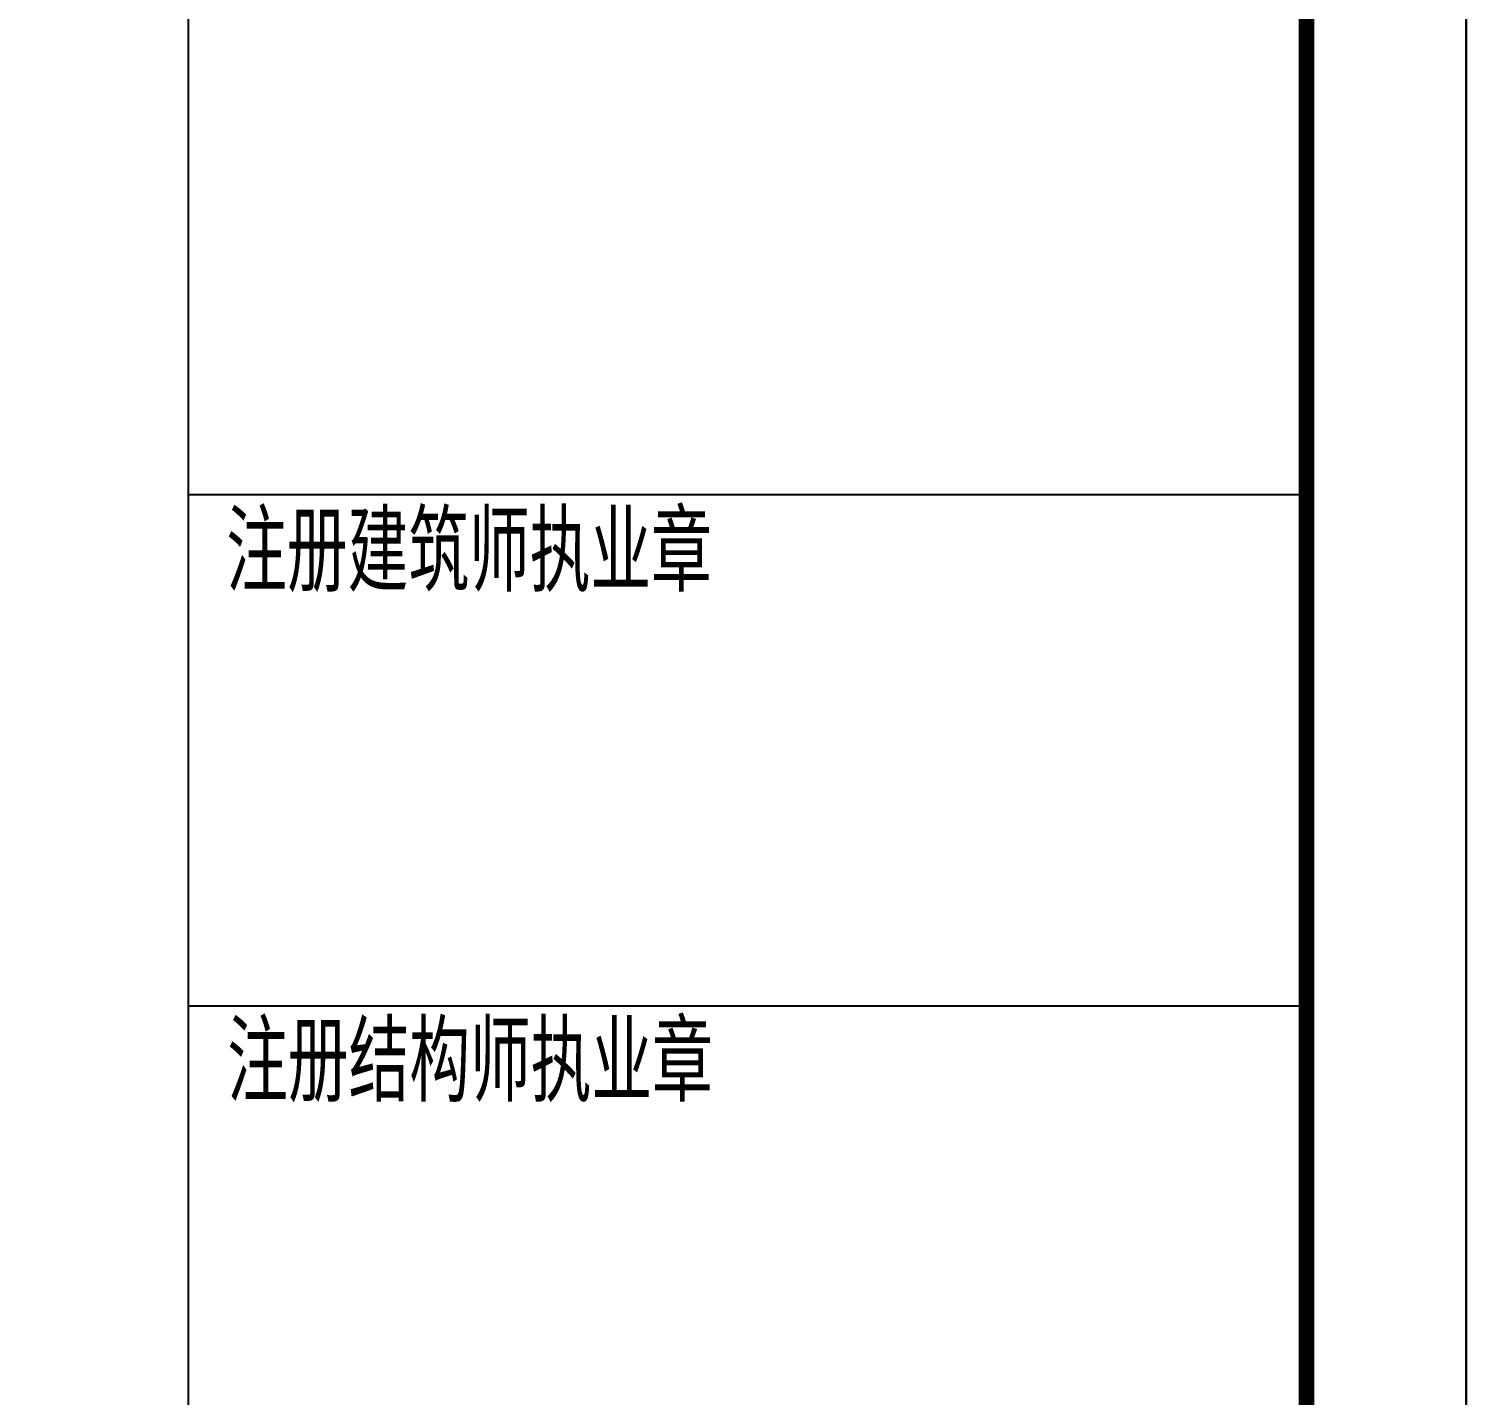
# Model space of a CAD drawing. Extents: x 580289 to 1106878, y -144605 to 78052.
# Drawn here: x 731462 to 740462, y -19285 to -10732 of the extents above; entities that cross this region are included whole.
import ezdxf
from ezdxf.enums import TextEntityAlignment as Align

# ---------------------------------------------------------------- set-up
doc = ezdxf.new("R2010")
doc.units = 0
doc.header["$LTSCALE"] = 100
doc.layers.add('T图框', color=7, linetype='CONTINUOUS')
doc.layers.add('图框', color=254, linetype='CONTINUOUS')
doc.styles.add('HZTXT2', font='tssdeng.shx', dxfattribs={"width": 0.7, "bigfont": 'tssdchn.shx'})

# ---------------------------------------------------------------- blocks, each defined once
blk = doc.blocks.new('A$C72C84CBD')
at = {"layer": '图框', "color": 0}
for p, q in [((76100, 1000), (76100, 58400)), ((76100, 47931.8), (83100, 47931.8)), ((76100, 44731.8), (83100, 44731.8))]:
    blk.add_line(p, q, dxfattribs=at)
for points in [[(0, 0), (0, 59400), (84100, 59400), (84100, 0)], [(0, 0), (84100, 0), (84100, 59400), (0, 59400)]]:
    blk.add_lwpolyline(points, close=True, dxfattribs=at)
at = {"layer": '图框', "color": 0, "const_width": 100}
blk.add_lwpolyline([(2500, 1000), (83100, 1000), (83100, 58400), (2500, 58400)], close=True, dxfattribs=at)
at = {"layer": '图框', "color": 0, "style": 'HZTXT2', "width": 0.8}
for s, p in [('注册建筑师执业章', (77857, 47601.6)), ('注册结构师执业章', (77863.3, 44408.6))]:
    blk.add_text(s, height=500, dxfattribs=at).set_placement(p, align=Align.MIDDLE)
blk = doc.blocks.new('图框')
at = {"layer": 'T图框', "color": 4}
blk.add_blockref('A$C72C84CBD', (602717, 102743.5), dxfattribs=at)

msp = doc.modelspace()

# ---------------------------------------------------------------- block references
at = {"layer": 'T图框'}
msp.add_blockref('图框', (53644.8, -164322.4), dxfattribs=at)

doc.saveas('drawing.dxf')
